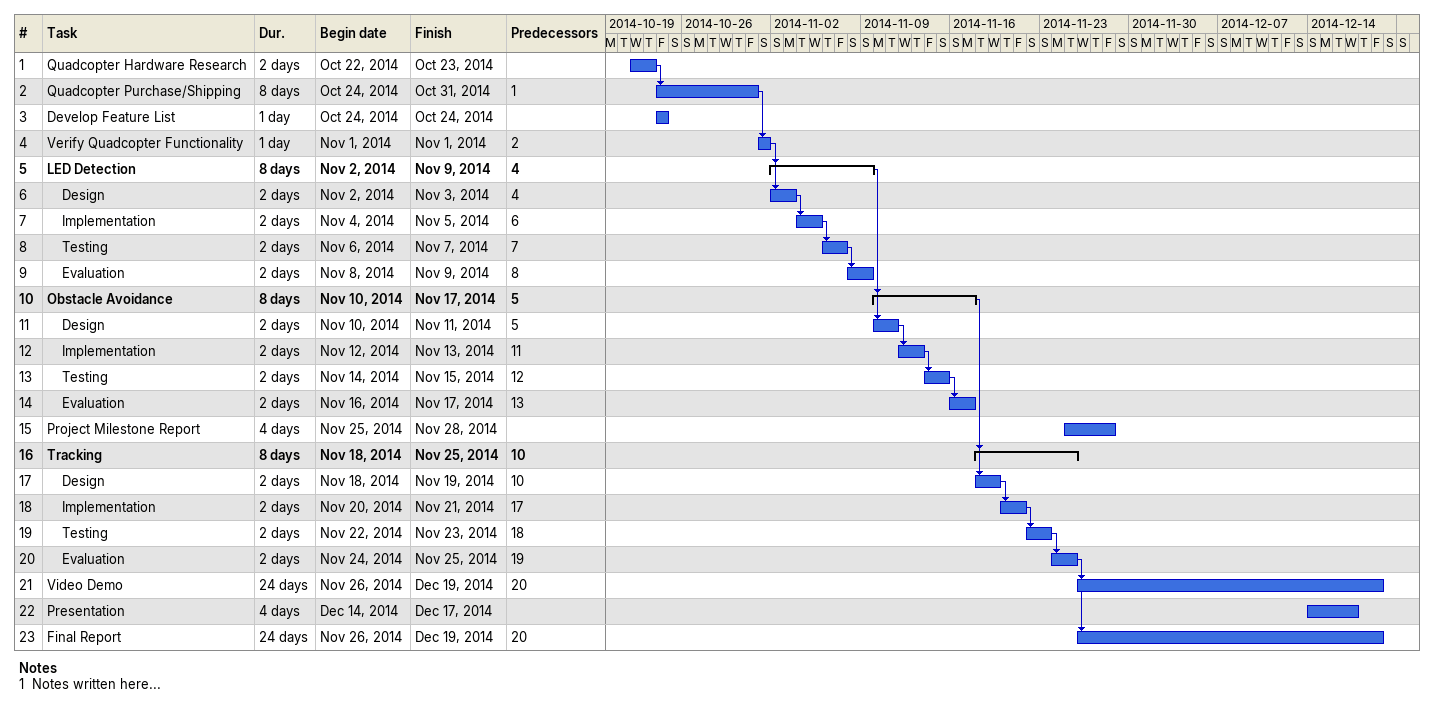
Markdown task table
| ID | Level | Task | Duration | Start | Finish | Predecessors |
|---|---|---|---|---|---|---|
| 1 | 1 | Quadcopter Hardware Research | 2d | 2014-10-22 | 2014-10-23 |  |
| 2 | 1 | Quadcopter Purchase/Shipping | 8d | 2014-10-24 | 2014-10-31 | 1 |
| 3 | 1 | Develop Feature List | 1d | 2014-10-24 | 2014-10-24 |  |
| 4 | 1 | Verify Quadcopter Functionality | 1d | 2014-11-01 | 2014-11-01 | 2 |
| 5 | 1 | **LED Detection** | 8d | 2014-11-02 | 2014-11-09 | 4 |
| 6 | 2 | Design | 2d | 2014-11-02 | 2014-11-03 | 4 |
| 7 | 2 | Implementation | 2d | 2014-11-04 | 2014-11-05 | 6 |
| 8 | 2 | Testing | 2d | 2014-11-06 | 2014-11-07 | 7 |
| 9 | 2 | Evaluation | 2d | 2014-11-08 | 2014-11-09 | 8 |
| 10 | 1 | **Obstacle Avoidance** | 8d | 2014-11-10 | 2014-11-17 | 5 |
| 11 | 2 | Design | 2d | 2014-11-10 | 2014-11-11 | 5 |
| 12 | 2 | Implementation | 2d | 2014-11-12 | 2014-11-13 | 11 |
| 13 | 2 | Testing | 2d | 2014-11-14 | 2014-11-15 | 12 |
| 14 | 2 | Evaluation | 2d | 2014-11-16 | 2014-11-17 | 13 |
| 15 | 1 | Project Milestone Report | 4d | 2014-11-25 | 2014-11-28 |  |
| 16 | 1 | **Tracking** | 8d | 2014-11-18 | 2014-11-25 | 10 |
| 17 | 2 | Design | 2d | 2014-11-18 | 2014-11-19 | 10 |
| 18 | 2 | Implementation | 2d | 2014-11-20 | 2014-11-21 | 17 |
| 19 | 2 | Testing | 2d | 2014-11-22 | 2014-11-23 | 18 |
| 20 | 2 | Evaluation | 2d | 2014-11-24 | 2014-11-25 | 19 |
| 21 | 1 | Video Demo | 24d | 2014-11-26 | 2014-12-19 | 20 |
| 22 | 1 | Presentation | 4d | 2014-12-14 | 2014-12-17 |  |
| 23 | 1 | Final Report | 24d | 2014-11-26 | 2014-12-19 | 20 |

Notes
- 1: Notes written here...
